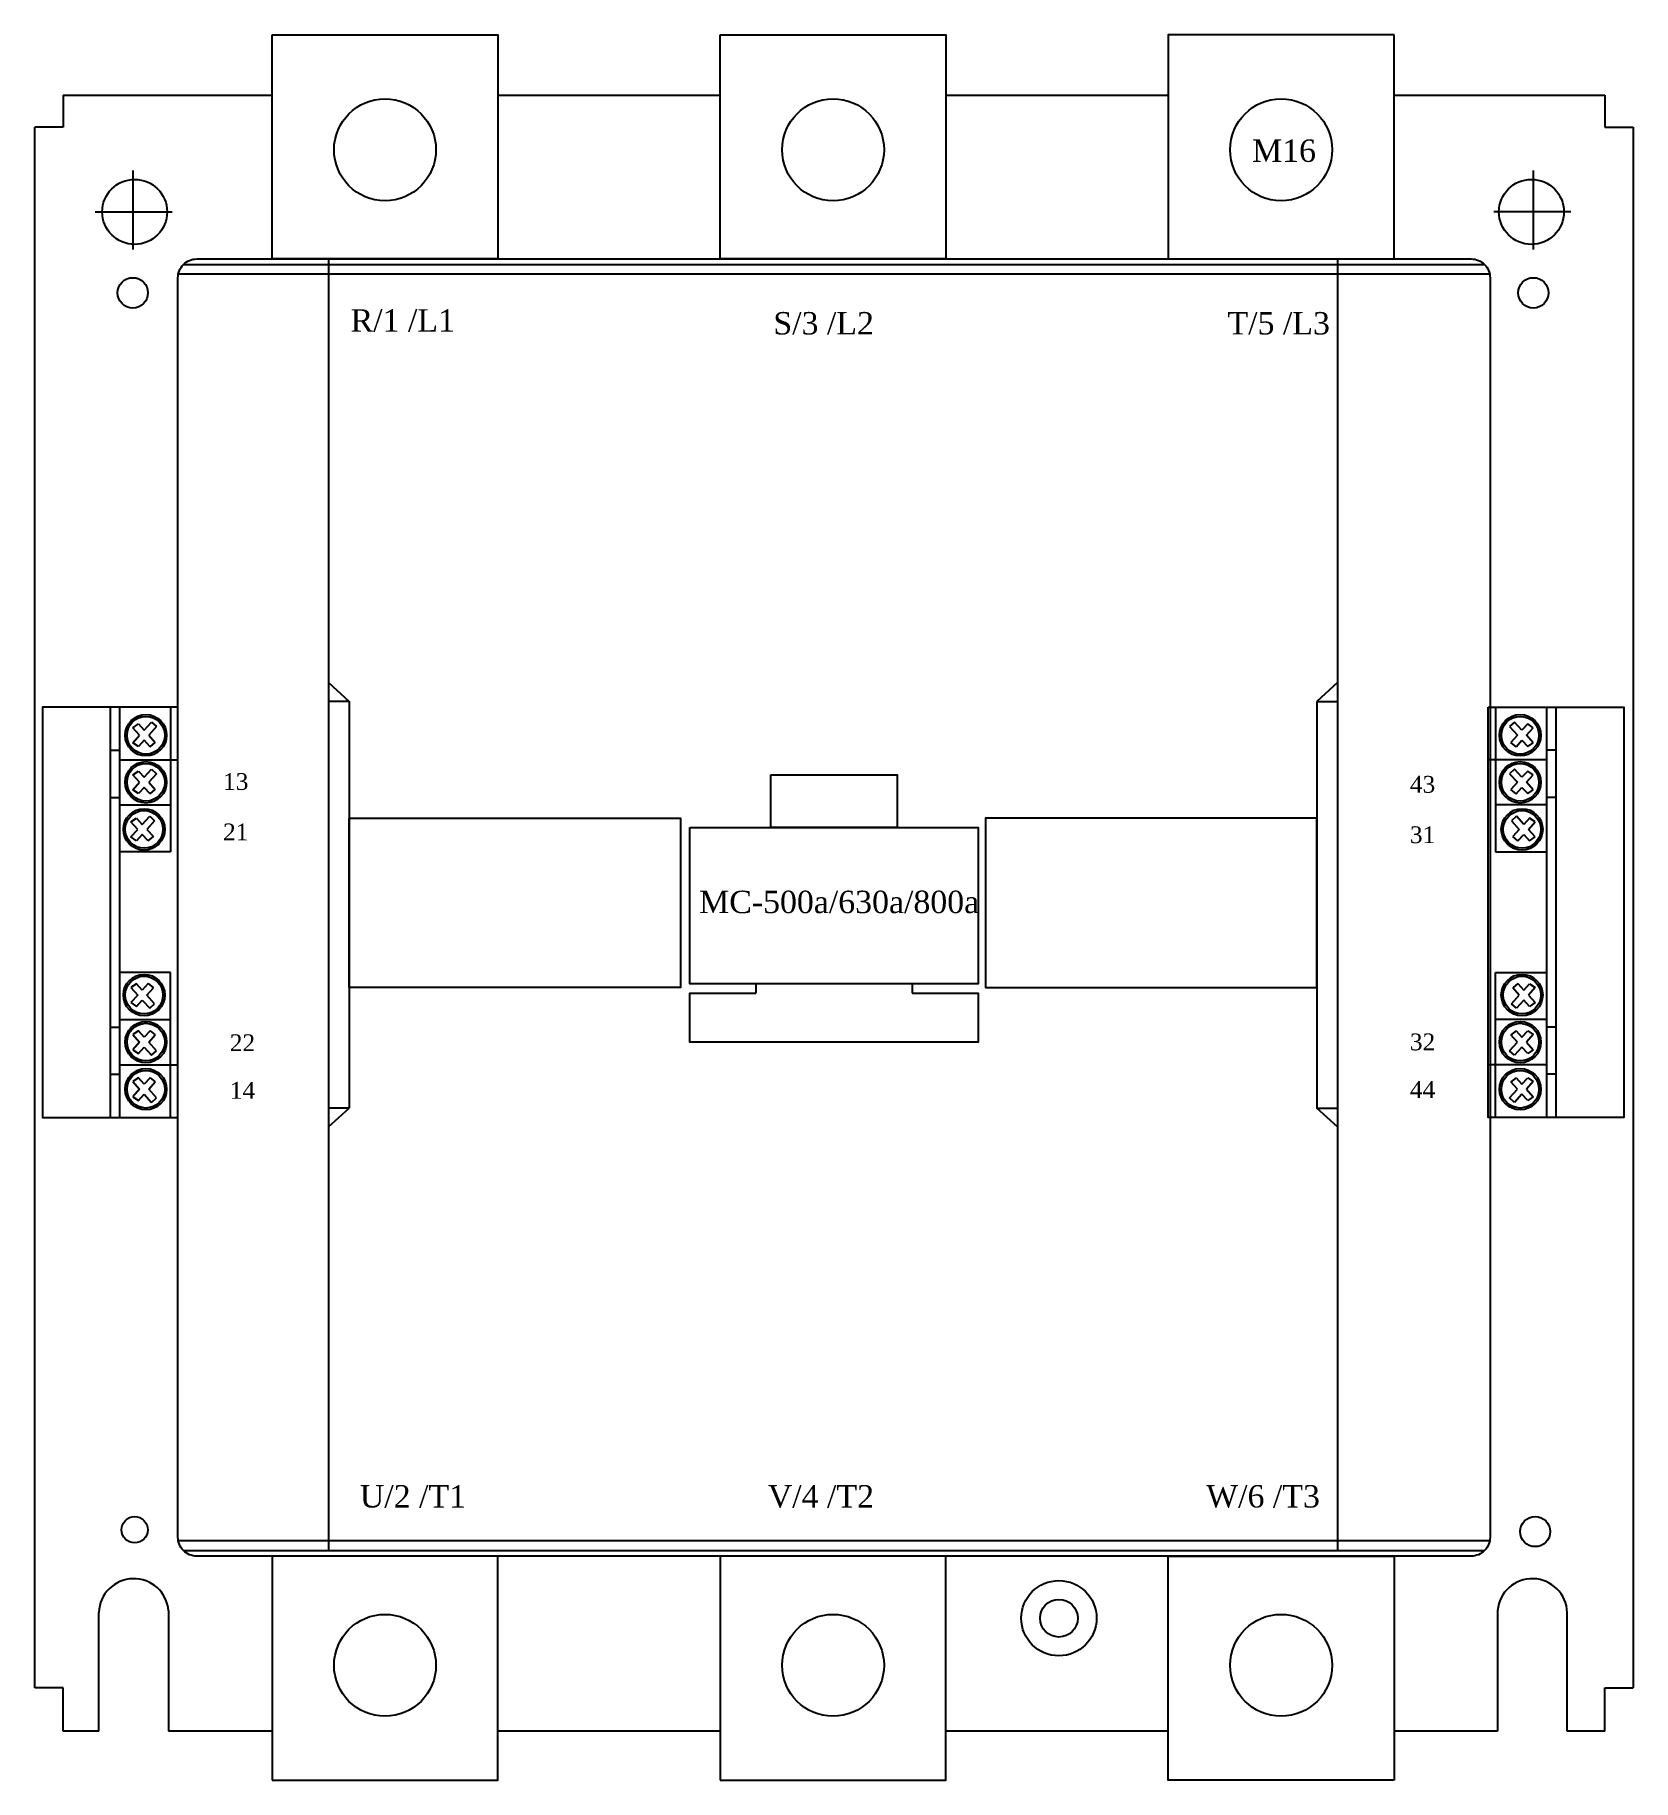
# Model space of a CAD drawing. Header units: millimetres. Extents: x 0 to 285, y 0 to 312.
import ezdxf

# ---------------------------------------------------------------- set-up
doc = ezdxf.new("R2010")
doc.units = ezdxf.units.MM
doc.styles.add('ss', font='romans.shx', dxfattribs={"height": 2.5, "bigfont": 'gsg1.shx'})

# ---------------------------------------------------------------- blocks, each defined once
blk = doc.blocks.new('MC 500a')
at = {"color": 7}
for p, q in [((4161.18, 675.24), (4161.18, 669.53)), ((4436.53, 675.24), (4436.53, 669.53)), ((4161.18, 669.53), (4156.14, 669.53)), ((4436.53, 669.53), (4441.58, 669.53)), ((4173.62, 661.79), (4173.62, 647.67)), ((4423.76, 661.79), (4423.76, 647.67)), ((4166.9, 654.4), (4180.68, 654.4)), ((4430.48, 654.4), (4416.7, 654.4)), ((4208.59, 645.99), (4208.59, 415.33)), ((4388.79, 645.99), (4388.79, 415.33)), ((4415.96, 643.29), (4181.75, 643.29)), ((4182.67, 645.01), (4415.04, 645.01)), ((4208.59, 570.34), (4212.28, 566.98)), ((4388.79, 570.34), (4385.09, 566.98)), ((4169.59, 565.97), (4169.59, 492.68)), ((4171.27, 565.97), (4171.27, 492.68)), ((4180.34, 565.97), (4180.34, 540.09)), ((4212.28, 566.98), (4208.59, 566.98)), ((4212.28, 566.98), (4212.28, 494.36)), ((4385.09, 566.98), (4388.79, 566.98)), ((4385.09, 566.98), (4385.09, 494.36)), ((4417.03, 565.97), (4417.03, 540.09)), ((4426.11, 565.97), (4426.11, 492.68)), ((4427.79, 565.97), (4427.79, 492.68)), ((4173.62, 562.28), (4174.63, 562.95)), ((4174.84, 560.93), (4173.62, 562.28)), ((4174.63, 562.95), (4175.65, 561.82)), ((4175.65, 561.82), (4176.98, 563.28)), ((4177.87, 562.48), (4176.46, 560.93)), ((4176.98, 563.28), (4177.87, 562.48)), ((4420.4, 563.28), (4419.51, 562.48)), ((4419.51, 562.48), (4420.92, 560.93)), ((4421.73, 561.82), (4420.4, 563.28)), ((4422.75, 562.95), (4421.73, 561.82)), ((4422.54, 560.93), (4423.76, 562.28)), ((4423.76, 562.28), (4422.75, 562.95)), ((4169.59, 558.24), (4171.27, 558.24)), ((4173.62, 559.59), (4174.84, 560.93)), ((4174.63, 558.91), (4173.62, 559.59)), ((4175.65, 560.04), (4174.63, 558.91)), ((4176.7, 558.89), (4175.65, 560.04)), ((4176.46, 560.93), (4177.64, 559.64)), ((4176.7, 558.89), (4177.64, 559.64)), ((4420.92, 560.93), (4419.74, 559.64)), ((4420.68, 558.89), (4419.74, 559.64)), ((4420.68, 558.89), (4421.73, 560.04)), ((4421.73, 560.04), (4422.75, 558.91)), ((4423.76, 559.59), (4422.54, 560.93)), ((4422.75, 558.91), (4423.76, 559.59)), ((4427.79, 558.24), (4426.11, 558.24)), ((4171.27, 556.56), (4180.34, 556.56)), ((4175.65, 553.42), (4176.98, 554.88)), ((4176.98, 554.88), (4177.87, 554.07)), ((4180.34, 556.56), (4181.69, 556.56)), ((4417.03, 556.56), (4415.69, 556.56)), ((4426.11, 556.56), (4417.03, 556.56)), ((4420.4, 554.88), (4419.51, 554.07)), ((4421.73, 553.42), (4420.4, 554.88)), ((4173.62, 553.87), (4174.63, 554.54)), ((4174.84, 552.53), (4173.62, 553.87)), ((4173.62, 551.18), (4174.84, 552.53)), ((4174.63, 554.54), (4175.65, 553.42)), ((4177.87, 554.07), (4176.46, 552.53)), ((4176.46, 552.53), (4177.64, 551.23)), ((4419.51, 554.07), (4420.92, 552.53)), ((4420.92, 552.53), (4419.74, 551.23)), ((4422.75, 554.54), (4421.73, 553.42)), ((4422.54, 552.53), (4423.76, 553.87)), ((4423.76, 551.18), (4422.54, 552.53)), ((4423.76, 553.87), (4422.75, 554.54)), ((4169.59, 549.84), (4171.27, 549.84)), ((4174.63, 550.51), (4173.62, 551.18)), ((4175.65, 551.63), (4174.63, 550.51)), ((4176.7, 550.48), (4175.65, 551.63)), ((4176.7, 550.48), (4177.64, 551.23)), ((4420.68, 550.48), (4419.74, 551.23)), ((4420.68, 550.48), (4421.73, 551.63)), ((4421.73, 551.63), (4422.75, 550.51)), ((4422.75, 550.51), (4423.76, 551.18)), ((4427.79, 549.84), (4426.11, 549.84)), ((4171.27, 548.49), (4180.34, 548.49)), ((4173.28, 545.47), (4174.29, 546.14)), ((4174.51, 544.12), (4173.28, 545.47)), ((4174.29, 546.14), (4175.32, 545.01)), ((4175.32, 545.01), (4176.65, 546.47)), ((4177.53, 545.67), (4176.13, 544.12)), ((4176.65, 546.47), (4177.53, 545.67)), ((4426.11, 548.49), (4417.03, 548.49)), ((4420.73, 546.47), (4419.85, 545.67)), ((4419.85, 545.67), (4421.25, 544.12)), ((4422.06, 545.01), (4420.73, 546.47)), ((4423.09, 546.14), (4422.06, 545.01)), ((4422.87, 544.12), (4424.09, 545.47)), ((4424.09, 545.47), (4423.09, 546.14)), ((4173.28, 542.78), (4174.51, 544.12)), ((4174.29, 542.1), (4173.28, 542.78)), ((4175.32, 543.23), (4174.29, 542.1)), ((4176.36, 542.08), (4175.32, 543.23)), ((4176.13, 544.12), (4177.3, 542.83)), ((4176.36, 542.08), (4177.3, 542.83)), ((4421.25, 544.12), (4420.08, 542.83)), ((4421.02, 542.08), (4420.08, 542.83)), ((4421.02, 542.08), (4422.06, 543.23)), ((4422.06, 543.23), (4423.09, 542.1)), ((4424.09, 542.78), (4422.87, 544.12)), ((4423.09, 542.1), (4424.09, 542.78)), ((4180.34, 540.09), (4171.27, 540.09)), ((4417.03, 540.09), (4426.11, 540.09)), ((4180.34, 518.57), (4171.27, 518.57)), ((4180.34, 492.68), (4180.34, 518.57)), ((4417.03, 492.68), (4417.03, 518.57)), ((4417.03, 518.57), (4426.11, 518.57)), ((4174.29, 516.55), (4173.28, 515.88)), ((4173.28, 515.88), (4174.51, 514.53)), ((4174.51, 514.53), (4173.28, 513.19)), ((4175.32, 515.43), (4174.29, 516.55)), ((4176.36, 516.58), (4175.32, 515.43)), ((4176.13, 514.53), (4177.3, 515.83)), ((4177.53, 512.99), (4176.13, 514.53)), ((4176.36, 516.58), (4177.3, 515.83)), ((4284.91, 516.55), (4284.91, 514.87)), ((4312.81, 516.55), (4312.81, 514.87)), ((4419.85, 512.99), (4421.25, 514.53)), ((4421.02, 516.58), (4420.08, 515.83)), ((4421.25, 514.53), (4420.08, 515.83)), ((4421.02, 516.58), (4422.06, 515.43)), ((4422.06, 515.43), (4423.09, 516.55)), ((4424.09, 515.88), (4422.87, 514.53)), ((4422.87, 514.53), (4424.09, 513.19)), ((4423.09, 516.55), (4424.09, 515.88)), ((4173.28, 513.19), (4174.29, 512.52)), ((4174.29, 512.52), (4175.32, 513.64)), ((4175.32, 513.64), (4176.65, 512.18)), ((4176.65, 512.18), (4177.53, 512.99)), ((4420.73, 512.18), (4419.85, 512.99)), ((4422.06, 513.64), (4420.73, 512.18)), ((4423.09, 512.52), (4422.06, 513.64)), ((4424.09, 513.19), (4423.09, 512.52)), ((4169.59, 508.82), (4171.27, 508.82)), ((4171.27, 510.16), (4180.34, 510.16)), ((4174.63, 508.15), (4173.62, 507.47)), ((4175.65, 507.02), (4174.63, 508.15)), ((4176.7, 508.17), (4175.65, 507.02)), ((4176.7, 508.17), (4177.64, 507.42)), ((4426.11, 510.16), (4417.03, 510.16)), ((4420.68, 508.17), (4419.74, 507.42)), ((4420.68, 508.17), (4421.73, 507.02)), ((4421.73, 507.02), (4422.75, 508.15)), ((4422.75, 508.15), (4423.76, 507.47)), ((4427.79, 508.82), (4426.11, 508.82)), ((4173.62, 507.47), (4174.84, 506.13)), ((4174.84, 506.13), (4173.62, 504.78)), ((4174.63, 504.11), (4175.65, 505.24)), ((4175.65, 505.24), (4176.98, 503.78)), ((4176.46, 506.13), (4177.64, 507.42)), ((4177.87, 504.58), (4176.46, 506.13)), ((4419.51, 504.58), (4420.92, 506.13)), ((4420.92, 506.13), (4419.74, 507.42)), ((4421.73, 505.24), (4420.4, 503.78)), ((4422.75, 504.11), (4421.73, 505.24)), ((4423.76, 507.47), (4422.54, 506.13)), ((4422.54, 506.13), (4423.76, 504.78)), ((4171.27, 502.09), (4180.34, 502.09)), ((4173.62, 504.78), (4174.63, 504.11)), ((4176.98, 503.78), (4177.87, 504.58)), ((4180.34, 502.09), (4181.69, 502.09)), ((4417.03, 502.09), (4415.69, 502.09)), ((4426.11, 502.09), (4417.03, 502.09)), ((4420.4, 503.78), (4419.51, 504.58)), ((4423.76, 504.78), (4422.75, 504.11)), ((4169.59, 500.41), (4171.27, 500.41)), ((4174.63, 499.74), (4173.62, 499.07)), ((4173.62, 499.07), (4174.84, 497.72)), ((4175.65, 498.62), (4174.63, 499.74)), ((4176.7, 499.77), (4175.65, 498.62)), ((4176.46, 497.72), (4177.64, 499.02)), ((4176.7, 499.77), (4177.64, 499.02)), ((4420.68, 499.77), (4419.74, 499.02)), ((4420.92, 497.72), (4419.74, 499.02)), ((4420.68, 499.77), (4421.73, 498.62)), ((4421.73, 498.62), (4422.75, 499.74)), ((4423.76, 499.07), (4422.54, 497.72)), ((4422.75, 499.74), (4423.76, 499.07)), ((4427.79, 500.41), (4426.11, 500.41)), ((4174.84, 497.72), (4173.62, 496.38)), ((4173.62, 496.38), (4174.63, 495.71)), ((4174.63, 495.71), (4175.65, 496.83)), ((4175.65, 496.83), (4176.98, 495.37)), ((4177.87, 496.18), (4176.46, 497.72)), ((4176.98, 495.37), (4177.87, 496.18)), ((4419.51, 496.18), (4420.92, 497.72)), ((4420.4, 495.37), (4419.51, 496.18)), ((4421.73, 496.83), (4420.4, 495.37)), ((4422.75, 495.71), (4421.73, 496.83)), ((4422.54, 497.72), (4423.76, 496.38)), ((4423.76, 496.38), (4422.75, 495.71)), ((4208.59, 491), (4212.28, 494.36)), ((4212.28, 494.36), (4208.59, 494.36)), ((4388.79, 491), (4385.09, 494.36)), ((4385.09, 494.36), (4388.79, 494.36)), ((4415.96, 417.05), (4181.75, 417.05)), ((4182.67, 415.33), (4415.04, 415.33)), ((4167.57, 383.08), (4167.57, 404.26)), ((4180.01, 404.59), (4180.01, 383.08)), ((4417.37, 404.59), (4417.37, 383.08)), ((4429.81, 383.08), (4429.81, 404.26)), ((4161.18, 390.81), (4156.14, 390.81)), ((4161.18, 383.08), (4161.18, 390.81)), ((4436.53, 383.08), (4436.53, 390.81)), ((4436.53, 390.81), (4441.58, 390.81))]:
    blk.add_line(p, q, dxfattribs=at)
for points in [[(4198.5, 686), (4238.84, 686), (4238.84, 645.99), (4198.5, 645.99)], [(4278.52, 686), (4318.86, 686), (4318.86, 645.99), (4278.52, 645.99)], [(4398.88, 686), (4358.53, 686), (4358.53, 645.99), (4398.88, 645.99)], [(4181.69, 565.97), (4157.48, 565.97), (4157.48, 492.68), (4181.69, 492.68)], [(4415.69, 565.97), (4439.9, 565.97), (4439.9, 492.68), (4415.69, 492.68)], [(4287.59, 553.87), (4310.12, 553.87), (4310.12, 544.46), (4287.59, 544.46)], [(4212.28, 546.14), (4271.46, 546.14), (4271.46, 515.88), (4212.28, 515.88)], [(4385.09, 546.14), (4325.92, 546.14), (4325.92, 515.88), (4385.09, 515.88)], [(4273.14, 544.46), (4324.58, 544.46), (4324.58, 516.55), (4273.14, 516.55)], [(4198.5, 374.34), (4238.84, 374.34), (4238.84, 414.34), (4198.5, 414.34)], [(4278.52, 374.34), (4318.86, 374.34), (4318.86, 414.34), (4278.52, 414.34)], [(4398.88, 374.34), (4358.53, 374.34), (4358.53, 414.34), (4398.88, 414.34)]]:
    blk.add_lwpolyline(points, close=True, dxfattribs=at)
for points in [[(4161.18, 675.24), (4198.5, 675.24)], [(4238.84, 675.24), (4278.52, 675.24)], [(4318.86, 675.24), (4358.53, 675.24)], [(4398.88, 675.24), (4436.53, 675.24)], [(4156.14, 390.81), (4156.14, 669.53)], [(4441.58, 669.53), (4441.58, 390.81)], [(4312.81, 514.87), (4324.58, 514.87), (4324.58, 506.13), (4273.14, 506.13), (4273.14, 514.87), (4284.91, 514.87)], [(4167.57, 383.08), (4161.18, 383.08)], [(4198.5, 383.08), (4180.01, 383.08)], [(4278.52, 383.08), (4238.84, 383.08)], [(4358.53, 383.08), (4318.86, 383.08)], [(4417.37, 383.08), (4398.88, 383.08)], [(4436.53, 383.08), (4429.81, 383.08)]]:
    blk.add_lwpolyline(points, dxfattribs=at)
blk.add_lwpolyline([(4185.05, 645.99), (4412.66, 645.99, -0.414214), (4416.03, 642.63), (4416.03, 417.71, -0.414214), (4412.66, 414.34), (4185.05, 414.34, -0.414214), (4181.69, 417.71), (4181.69, 642.63, -0.414214)], format="xyb", close=True, dxfattribs=at)
for centre, radius in [((4218.67, 665.49), 9.1), ((4298.69, 665.49), 9.1), ((4378.71, 665.49), 9.1), ((4173.96, 654.4), 5.8), ((4423.42, 654.4), 5.8), ((4173.62, 639.94), 2.71), ((4423.76, 639.94), 2.71), ((4175.97, 560.93), 3.7), ((4175.97, 560.93), 3.36), ((4421.41, 560.93), 3.7), ((4421.41, 560.93), 3.36), ((4175.97, 552.53), 3.7), ((4175.97, 552.53), 3.36), ((4421.41, 552.53), 3.7), ((4421.41, 552.53), 3.36), ((4175.64, 544.12), 3.7), ((4175.64, 544.12), 3.36), ((4421.74, 544.12), 3.7), ((4421.74, 544.12), 3.36), ((4175.64, 514.53), 3.7), ((4175.64, 514.53), 3.36), ((4421.74, 514.53), 3.7), ((4421.74, 514.53), 3.36), ((4175.97, 506.13), 3.7), ((4175.97, 506.13), 3.36), ((4421.41, 506.13), 3.7), ((4421.41, 506.13), 3.36), ((4175.97, 497.72), 3.7), ((4175.97, 497.72), 3.36), ((4421.41, 497.72), 3.7), ((4421.41, 497.72), 3.36), ((4173.96, 419.05), 2.35), ((4424.09, 418.72), 2.69), ((4339.03, 403.25), 6.72), ((4339.03, 403.25), 3.36), ((4218.67, 394.84), 9.1), ((4298.69, 394.84), 9.1), ((4378.71, 394.84), 9.1)]:
    blk.add_circle(centre, radius, dxfattribs=at)
for centre, start, end in [((4173.8, 404.08), 4.7329, 178.3634), ((4423.58, 404.08), 1.6366, 175.2671)]:
    blk.add_arc(centre, 6.23, start, end, dxfattribs=at)
at = {"color": 3, "attachment_point": 1, "style": 'ss'}
for s, width, insert, char_height in [('{\\fTimes New Roman|b0|i0|c0|p18;M16}', 5, (4373.53, 667.33), 4), ('\\A1;{\\fTimes New Roman|b0|i0|c0|p18;R/1 /L1}', 21.5, (4212.53, 637.01), 4), ('\\A1;{\\fTimes New Roman|b0|i0|c0|p18;S/3 /L2}', 21.5, (4288.03, 636.51), 4), ('\\A1;{\\fTimes New Roman|b0|i0|c0|p18;T/5 /L3}', 21.5, (4369.14, 636.51), 4), ('{\\fTimes New Roman|b0|i0|c0|p18;13}', 5, (4189.74, 554.17), 3), ('{\\fTimes New Roman|b0|i0|c0|p18;43}', 5, (4401.71, 553.67), 3), ('{\\fTimes New Roman|b0|i0|c0|p18;21}', 5, (4189.74, 545.17), 3), ('{\\fTimes New Roman|b0|i0|c0|p18;31}', 5, (4401.71, 544.67), 3), ('{\\fTimes New Roman|b0|i0|c0|p18;MC-500a/630a/800a}', 34.4628, (4274.78, 533.17), 4), ('{\\fTimes New Roman|b0|i0|c0|p18;22}', 5, (4190.95, 507.52), 3), ('{\\fTimes New Roman|b0|i0|c0|p18;32}', 5, (4401.71, 507.67), 3), ('{\\fTimes New Roman|b0|i0|c0|p18;14}', 5, (4190.95, 499.02), 3), ('{\\fTimes New Roman|b0|i0|c0|p18;44}', 5, (4401.71, 499.17), 3), ('\\A1;\\pxt5;{\\fTimes New Roman|b0|i0|c0|p18;U/2 /T1}', 21.5, (4214.18, 427.02), 4), ('\\A1;{\\fTimes New Roman|b0|i0|c0|p18;V/4 /T2}', 21.5, (4287.04, 427.02), 4), ('\\A1;{\\fTimes New Roman|b0|i0|c0|p18;W/6 /T3}', 21.5, (4365.34, 427.02), 4)]:
    blk.add_mtext_dynamic_manual_height_columns(s, width=width, gutter_width=12.5, heights=[0], dxfattribs=dict(at, insert=insert, char_height=char_height))

msp = doc.modelspace()

# ---------------------------------------------------------------- block references
msp.add_blockref('MC 500a', (-4156.14, -374.34))

doc.saveas('drawing.dxf')
